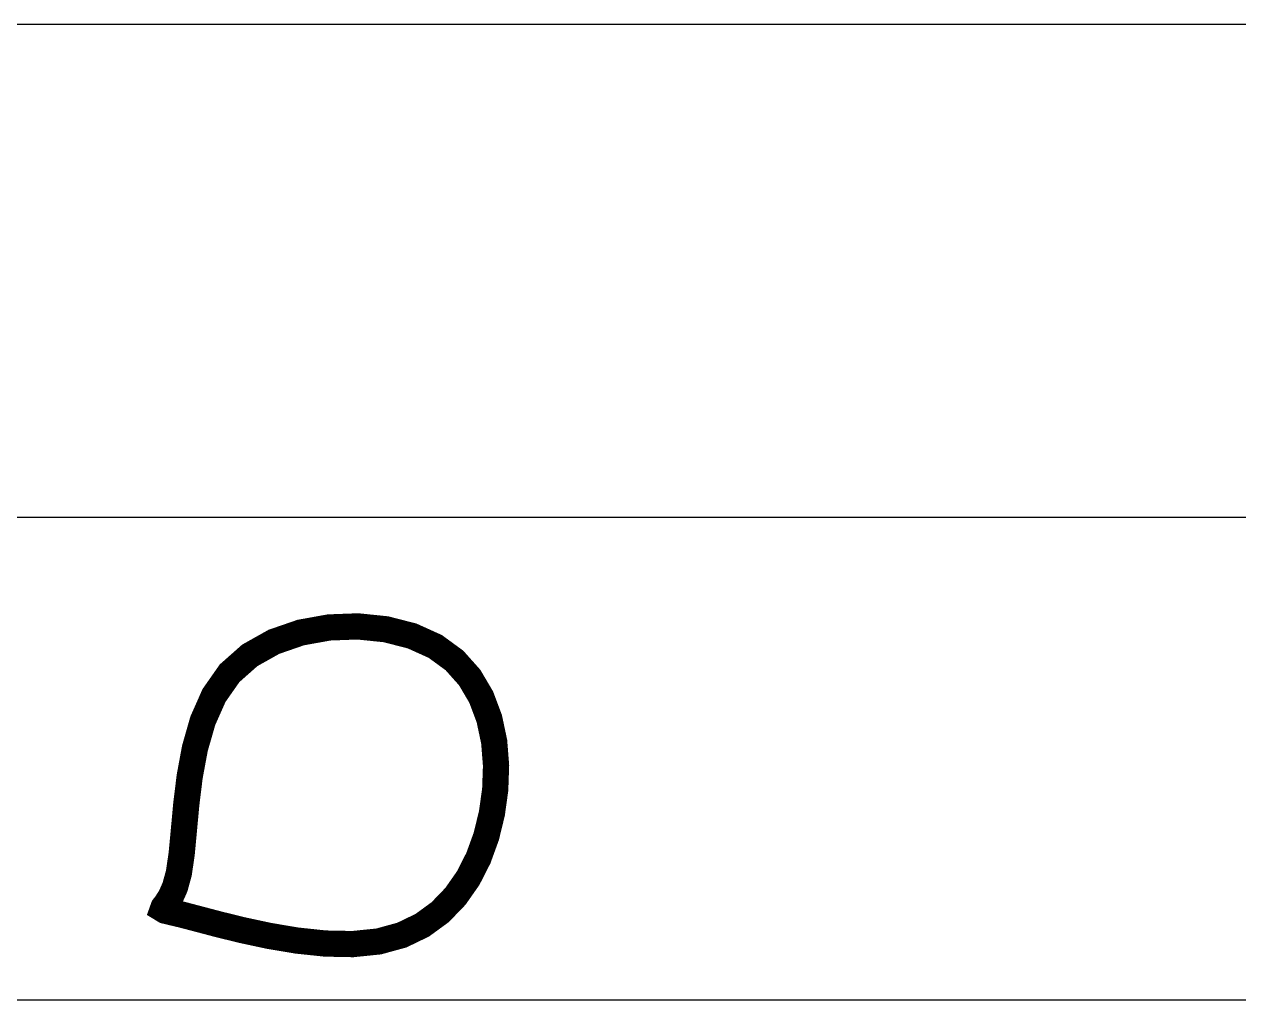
# Model space of a CAD drawing. Extents: x 0 to 21025, y 0 to 14850.
# Drawn here: x 5050 to 5629, y 5270 to 5735 of the extents above; entities that cross this region are included whole.
import ezdxf

# ---------------------------------------------------------------- set-up
doc = ezdxf.new("R2010")
doc.units = 0
doc.header["$LTSCALE"] = 175
doc.layers.add('BEMASSUNG', color=7, linetype='CONTINUOUS')
doc.layers.add('ERDBODEN', color=5, linetype='CONTINUOUS')

msp = doc.modelspace()

# ---------------------------------------------------------------- linework, layer by layer
at = {"layer": 'BEMASSUNG'}
for points in [[(4005, 5735), (6080, 5735)], [(4010, 5500), (6195, 5500)], [(3390, 5270), (6320, 5270)]]:
    msp.add_lwpolyline(points, dxfattribs=at)
at = {"layer": 'ERDBODEN', "const_width": 12.5}
msp.add_lwpolyline([(5148.133859, 5425.619621), (5157.768082, 5434.151274), (5169.25088, 5440.602037), (5182.032676, 5445.021851), (5195.563894, 5447.460657), (5209.294959, 5447.968397), (5222.676295, 5446.59501), (5235.158326, 5443.390439), (5246.191475, 5438.404625), (5255.337193, 5431.723577), (5262.601031, 5423.577581), (5268.099564, 5414.232991), (5271.949371, 5403.956161), (5274.267026, 5393.013445), (5275.169108, 5381.671197), (5274.772191, 5370.195772), (5273.192854, 5358.853523), (5270.522691, 5347.896933), (5266.753377, 5337.522992), (5261.851604, 5327.914819), (5255.784064, 5319.255532), (5248.517451, 5311.728251), (5240.018456, 5305.516094), (5230.253774, 5300.802179), (5219.190097, 5297.769626), (5206.882936, 5296.512768), (5193.743087, 5296.7708), (5180.270164, 5298.194132), (5166.963779, 5300.433174), (5154.323547, 5303.138338), (5142.849082, 5305.960031), (5133.039997, 5308.548666), (5125.395907, 5310.554651), (5120.263765, 5311.7588), (5117.379886, 5312.463535), (5116.327925, 5313.101681), (5116.691536, 5314.106064), (5118.054374, 5315.909507), (5120.000094, 5318.944838), (5122.11235, 5323.64488), (5123.974797, 5330.442459), (5125.30432, 5339.601153), (5126.350727, 5350.707561), (5127.497056, 5363.179032), (5129.126344, 5376.432917), (5131.621631, 5389.886568), (5135.365953, 5402.957335), (5140.74235, 5415.062569)], close=True, dxfattribs=at)

doc.saveas('drawing.dxf')
